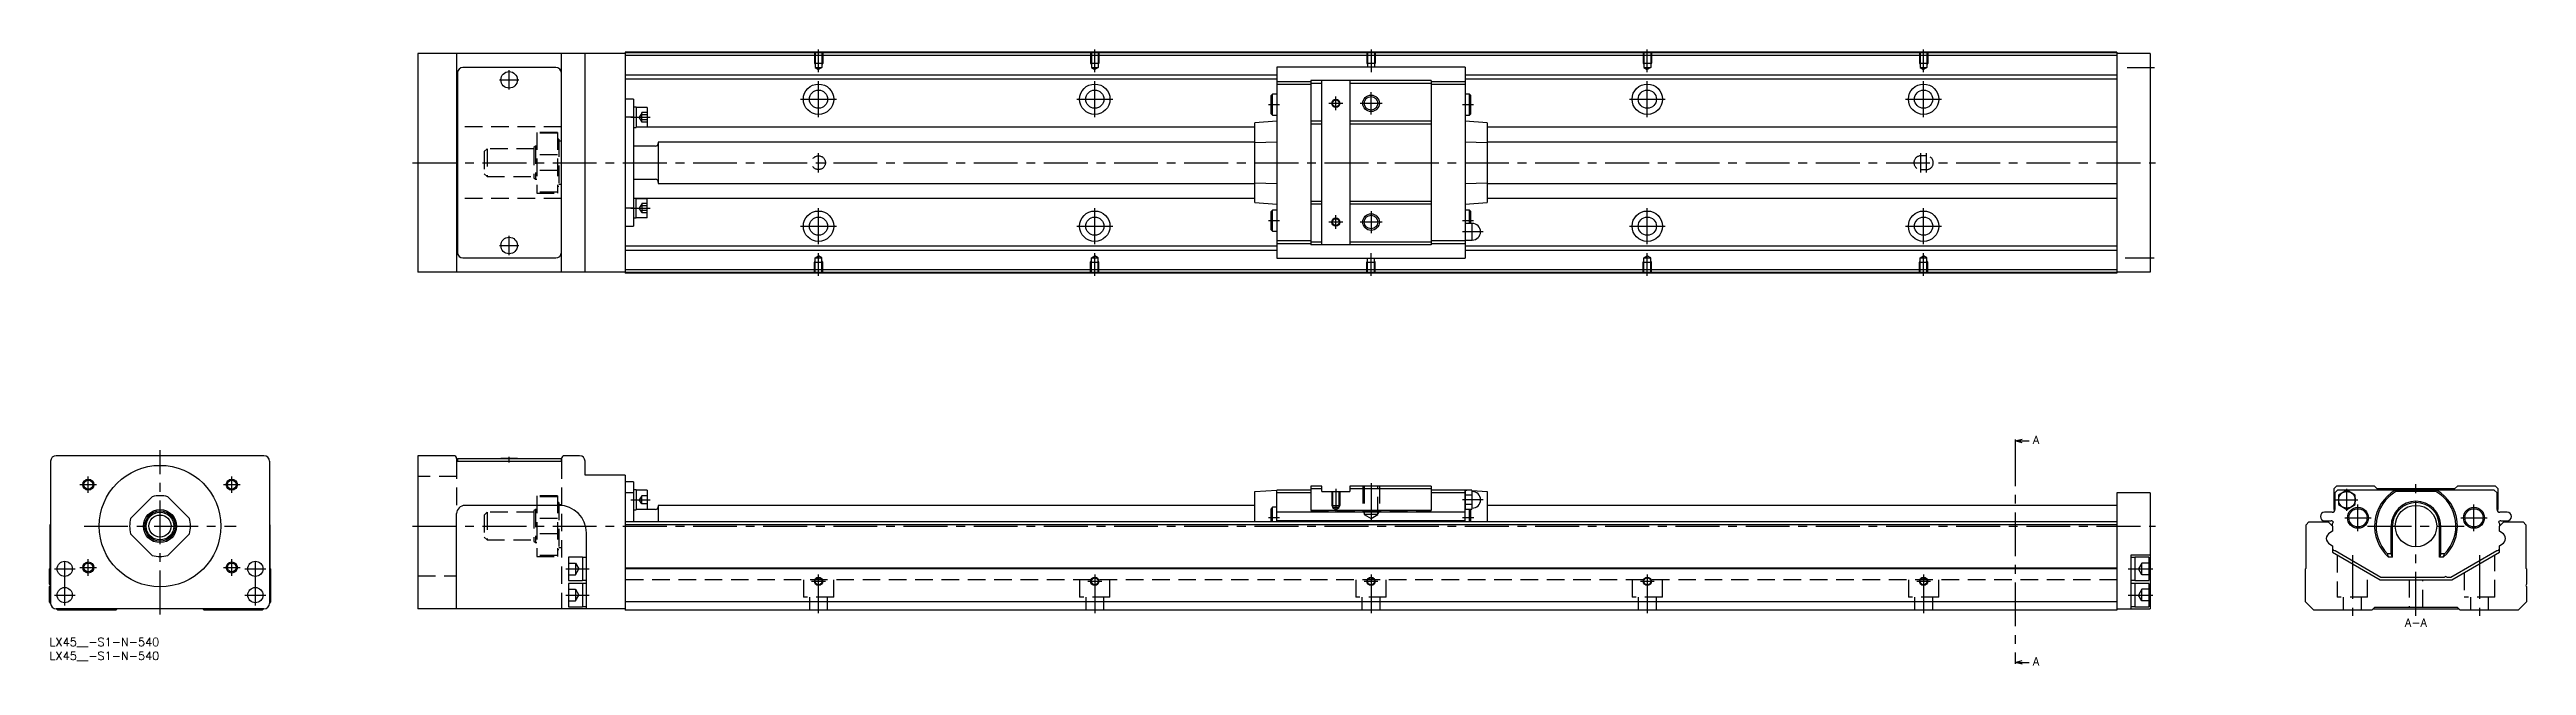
# Model space of a CAD drawing. Extents: x 0 to 897, y -10 to 213.
import ezdxf

# ---------------------------------------------------------------- set-up
doc = ezdxf.new("R2010")
doc.units = 0
doc.header["$LTSCALE"] = 0.5
doc.linetypes.add('CENTER', pattern=[50.8, 31.75, -6.35, 6.35, -6.35])
doc.linetypes.add('DASHED', pattern=[19.05, 12.7, -6.35])
for name, color, linetype in [('MSM_CENTER', 1, 'CENTER'), ('MSM_CONTINUOUS', 7, 'CONTINUOUS'), ('MSM_DASHED', 4, 'DASHED'), ('MSM_NARROW', 5, 'CONTINUOUS'), ('MSM_PART_NUMBER', 7, 'CONTINUOUS')]:
    doc.layers.add(name, color=color, linetype=linetype)
doc.styles.get("Standard").update_dxf_attribs({"font": 'txt.shx', "height": 3, "bigfont": 'bigfont.shx'})

# ---------------------------------------------------------------- blocks, each defined once
blk = doc.blocks.new('*U3')
at = {"layer": 'MSM_PART_NUMBER'}
blk.add_text('LX45__-S1-N-540', height=3, dxfattribs=at).set_placement((0, -3))
blk = doc.blocks.new('*U4')
at = {"layer": 'MSM_PART_NUMBER'}
blk.add_text('LX45__-S1-N-540', height=3, dxfattribs=at).set_placement((0, -8))

msp = doc.modelspace()

# ---------------------------------------------------------------- linework, layer by layer
at = {"layer": 'MSM_CENTER'}
for p, q in [((278.36, 204.91), (278.36, 213.12)), ((378.36, 204.91), (378.36, 213.12)), ((478.36, 213.12), (478.36, 204.91)), ((578.36, 204.91), (578.36, 213.12)), ((678.36, 204.91), (678.36, 213.12)), ((752.03, 206.62), (761.98, 206.62)), ((162.86, 202.12), (169.86, 202.12)), ((166.36, 198.62), (166.36, 205.62)), ((278.36, 188.62), (278.36, 201.62)), ((378.36, 188.62), (378.36, 201.62)), ((478.36, 189.62), (478.36, 197.62)), ((578.36, 188.62), (578.36, 201.62)), ((678.36, 188.62), (678.36, 201.62)), ((210.36, 188.58), (217.36, 188.58)), ((271.86, 195.12), (284.85, 195.12)), ((371.86, 195.12), (384.86, 195.12)), ((445.26, 193.12), (441.27, 193.12)), ((468.11, 193.62), (463.11, 193.62)), ((465.61, 191.12), (465.61, 196.12)), ((482.36, 193.62), (474.36, 193.62)), ((515.47, 193.12), (511.45, 193.12)), ((571.86, 195.12), (584.86, 195.12)), ((671.86, 195.12), (684.86, 195.12)), ((131.36, 172.12), (762.36, 172.12)), ((278.36, 168.62), (278.36, 175.62)), ((677.36, 168.62), (677.36, 175.62)), ((679.36, 168.62), (679.36, 175.62)), ((210.36, 155.67), (217.36, 155.67)), ((278.36, 142.62), (278.36, 155.62)), ((378.36, 142.62), (378.36, 155.62)), ((465.61, 148.12), (465.61, 153.12)), ((478.36, 154.62), (478.36, 146.62)), ((578.36, 142.62), (578.36, 155.62)), ((678.36, 142.62), (678.36, 155.62)), ((166.36, 138.62), (166.36, 145.62)), ((271.86, 149.12), (284.86, 149.12)), ((371.86, 149.12), (384.86, 149.12)), ((445.26, 151.12), (441.27, 151.12)), ((468.11, 150.62), (463.11, 150.62)), ((482.36, 150.62), (474.36, 150.62)), ((515.47, 151.12), (511.45, 151.12)), ((518.95, 147.12), (511.47, 147.12)), ((571.86, 149.12), (584.86, 149.12)), ((671.86, 149.12), (684.86, 149.12)), ((162.86, 142.12), (169.86, 142.12)), ((278.36, 131.12), (278.36, 139.33)), ((378.36, 131.12), (378.36, 139.33)), ((478.36, 131.12), (478.36, 139.33)), ((578.36, 131.12), (578.36, 139.33)), ((678.36, 131.12), (678.36, 139.33)), ((751.36, 137.62), (761.86, 137.62)), ((40, 8.5), (40, 68)), ((166.36, 63.5), (166.36, 65.6)), ((711.52, 70.87), (711.52, -8.37)), ((11.02, 55.5), (17.02, 55.5)), ((14.02, 52.5), (14.02, 58.5)), ((62.98, 55.5), (68.98, 55.5)), ((65.98, 52.5), (65.98, 58.5)), ((465.61, 54), (465.61, 45.5)), ((478.36, 56), (478.36, 42.3)), ((831.59, 46), (831.59, 54)), ((856.59, 8), (856.59, 56)), ((210.36, 50), (217.36, 50)), ((518.95, 50), (511.47, 50)), ((827.59, 50), (835.59, 50)), ((835.59, 38.7), (835.59, 48.3)), ((877.59, 38.7), (877.59, 48.3)), ((12.5, 40.5), (67.5, 40.5)), ((131.36, 40.5), (762.36, 40.5)), ((445.26, 43.5), (441.27, 43.5)), ((515.5, 43.5), (511.47, 43.5)), ((830.79, 43.5), (840.39, 43.5)), ((839.09, 40.5), (874.09, 40.5)), ((872.79, 43.5), (882.39, 43.5)), ((5.5, 11.75), (5.5, 28.75)), ((14.02, 22.5), (14.02, 28.5)), ((65.98, 22.5), (65.98, 28.5)), ((74.5, 11.75), (74.5, 28.75)), ((833.59, 29.97), (833.59, 8)), ((879.59, 29.97), (879.59, 8)), ((1.75, 25), (9.25, 25)), ((11.02, 25.5), (17.02, 25.5)), ((62.98, 25.5), (68.98, 25.5)), ((70.75, 25), (78.25, 25)), ((186.86, 25), (195.36, 25)), ((275.86, 20.5), (280.86, 20.5)), ((278.36, 9), (278.36, 23)), ((375.86, 20.5), (380.86, 20.5)), ((378.36, 23), (378.36, 9)), ((475.86, 20.5), (480.86, 20.5)), ((478.36, 23), (478.36, 9)), ((575.86, 20.5), (580.86, 20.5)), ((578.36, 23), (578.36, 9)), ((675.86, 20.5), (680.86, 20.5)), ((678.36, 23), (678.36, 9)), ((752.36, 25), (761.36, 25)), ((1.75, 15.5), (9.25, 15.5)), ((70.75, 15.5), (78.25, 15.5)), ((186.86, 15.5), (195.36, 15.5)), ((752.36, 15.5), (761.36, 15.5))]:
    msp.add_line(p, q, dxfattribs=at)
at = {"layer": 'MSM_CONTINUOUS'}
for p, q in [((133.36, 211.72), (133.36, 132.52)), ((208.36, 211.72), (133.36, 211.72)), ((147.36, 211.72), (147.36, 132.52)), ((183.26, 206.62), (149.66, 206.62)), ((185.36, 132.52), (185.36, 211.72)), ((193.86, 132.52), (193.86, 211.72)), ((748.36, 212.12), (208.36, 212.12)), ((208.36, 212.12), (208.36, 132.12)), ((748.36, 211.92), (208.36, 211.92)), ((748.36, 210.92), (208.36, 210.92)), ((512.41, 206.72), (444.31, 206.72)), ((444.31, 206.72), (444.31, 137.52)), ((512.41, 206.72), (512.41, 137.52)), ((748.36, 212.12), (748.36, 132.12)), ((760.36, 211.72), (748.36, 211.72)), ((760.36, 211.72), (760.36, 132.52)), ((147.66, 202.22), (147.36, 202.22)), ((147.66, 197.72), (147.36, 197.72)), ((147.66, 204.62), (147.66, 139.62)), ((185.26, 139.62), (185.26, 204.62)), ((185.36, 202.22), (185.26, 202.22)), ((185.36, 197.72), (185.26, 197.72)), ((444.31, 203.87), (208.36, 203.87)), ((444.31, 202.37), (208.36, 202.37)), ((456.61, 201.47), (444.31, 201.47)), ((456.61, 200.47), (444.31, 200.47)), ((500.11, 201.87), (456.61, 201.87)), ((456.61, 201.87), (456.61, 142.37)), ((460.51, 200.87), (456.61, 200.87)), ((460.51, 142.37), (460.51, 201.87)), ((470.71, 201.87), (470.71, 142.37)), ((500.11, 200.87), (470.71, 200.87)), ((500.11, 201.87), (500.11, 142.37)), ((512.41, 201.47), (500.11, 201.47)), ((512.41, 200.47), (500.11, 200.47)), ((748.36, 203.87), (512.41, 203.87)), ((748.36, 202.37), (512.41, 202.37)), ((211.36, 195.12), (208.36, 195.12)), ((211.36, 188.65), (208.36, 188.65)), ((211.36, 195.12), (211.36, 149.12)), ((212.36, 192.23), (211.36, 192.23)), ((212.36, 192.23), (212.36, 184.93)), ((216.36, 192.08), (212.36, 192.08)), ((216.36, 192.08), (216.36, 185.08)), ((442.71, 196.92), (442.21, 196.42)), ((442.21, 189.82), (442.21, 196.42)), ((442.21, 189.82), (442.71, 189.32)), ((444.31, 196.92), (442.71, 196.92)), ((442.71, 189.32), (442.71, 196.92)), ((442.71, 189.32), (444.31, 189.32)), ((514.01, 196.92), (512.41, 196.92)), ((512.41, 189.32), (514.01, 189.32)), ((514.01, 189.32), (514.01, 196.92)), ((514.51, 196.42), (514.01, 196.92)), ((514.01, 189.32), (514.51, 189.82)), ((514.51, 189.82), (514.51, 196.42)), ((147.66, 185.12), (147.36, 185.12)), ((185.36, 185.12), (185.26, 185.12)), ((185.36, 179.87), (185.26, 179.87)), ((211.36, 184.93), (212.36, 184.93)), ((212.36, 185.08), (216.36, 185.08)), ((436.31, 185.05), (212.36, 185.05)), ((220.36, 179.62), (220.36, 164.62)), ((436.31, 179.62), (220.36, 179.62)), ((444.31, 187.12), (436.31, 186.57)), ((436.31, 157.68), (436.31, 186.57)), ((444.31, 179.61), (436.31, 179.36)), ((460.51, 187.12), (456.61, 187.12)), ((460.51, 186.12), (456.61, 186.12)), ((500.11, 187.12), (470.71, 187.12)), ((500.11, 186.12), (470.71, 186.12)), ((520.41, 186.57), (512.41, 187.12)), ((520.41, 179.36), (512.41, 179.61)), ((520.41, 186.57), (520.41, 157.68)), ((748.36, 185.05), (520.41, 185.05)), ((748.36, 179.62), (520.41, 179.62)), ((219.36, 178.12), (211.36, 178.12)), ((185.26, 164.37), (185.36, 164.37)), ((211.36, 166.12), (219.36, 166.12)), ((220.36, 164.62), (436.31, 164.62)), ((436.31, 164.89), (444.31, 164.64)), ((512.41, 164.64), (520.41, 164.89)), ((520.41, 164.62), (748.36, 164.62)), ((147.66, 159.12), (147.36, 159.12)), ((185.36, 159.12), (185.26, 159.12)), ((211.36, 155.6), (208.36, 155.6)), ((211.36, 159.32), (212.36, 159.32)), ((212.36, 152.02), (212.36, 159.32)), ((436.31, 159.2), (212.36, 159.2)), ((212.36, 159.17), (216.36, 159.17)), ((216.36, 152.17), (216.36, 159.17)), ((436.31, 157.68), (444.31, 157.12)), ((442.71, 154.92), (442.21, 154.42)), ((442.21, 147.82), (442.21, 154.42)), ((444.31, 154.92), (442.71, 154.92)), ((442.71, 147.32), (442.71, 154.92)), ((460.51, 158.12), (456.61, 158.12)), ((460.51, 157.12), (456.61, 157.12)), ((500.11, 158.12), (470.71, 158.12)), ((500.11, 157.12), (470.71, 157.12)), ((512.41, 157.12), (520.41, 157.68)), ((514.01, 154.92), (512.41, 154.92)), ((514.51, 154.42), (514.01, 154.92)), ((514.01, 150.12), (514.01, 154.92)), ((514.51, 150.12), (514.51, 154.42)), ((748.36, 159.2), (520.41, 159.2)), ((147.66, 146.52), (147.36, 146.52)), ((185.36, 146.52), (185.26, 146.52)), ((208.36, 149.12), (211.36, 149.12)), ((212.36, 152.02), (211.36, 152.02)), ((216.36, 152.17), (212.36, 152.17)), ((442.21, 147.82), (442.71, 147.32)), ((442.71, 147.32), (444.31, 147.32)), ((456.61, 143.77), (444.31, 143.77)), ((512.41, 143.77), (500.11, 143.77)), ((515.01, 150.12), (512.41, 150.12)), ((512.41, 144.12), (515.01, 144.12)), ((514.89, 147.12), (512.53, 147.12)), ((515.01, 144.12), (515.01, 150.12)), ((147.36, 142.02), (147.66, 142.02)), ((149.66, 137.62), (183.26, 137.62)), ((185.26, 142.02), (185.36, 142.02)), ((444.31, 141.87), (208.36, 141.87)), ((444.31, 140.37), (208.36, 140.37)), ((456.61, 142.77), (444.31, 142.77)), ((444.31, 137.52), (512.41, 137.52)), ((460.51, 143.37), (456.61, 143.37)), ((500.11, 142.37), (456.61, 142.37)), ((500.11, 143.37), (470.71, 143.37)), ((512.41, 142.77), (500.11, 142.77)), ((748.36, 141.87), (512.41, 141.87)), ((748.36, 140.37), (512.41, 140.37)), ((208.36, 132.52), (133.36, 132.52)), ((748.36, 133.32), (208.36, 133.32)), ((748.36, 132.32), (208.36, 132.32)), ((748.36, 132.12), (208.36, 132.12)), ((760.36, 132.52), (748.36, 132.52)), ((711.52, 71.37), (714.02, 72.04)), ((711.52, 71.87), (711.52, 70.87)), ((0.4, 64), (0.4, 12.5)), ((77.6, 66), (2.4, 66)), ((79.6, 64), (79.6, 12.5)), ((146.36, 66), (133.36, 66)), ((133.36, 66), (133.36, 10.5)), ((147.36, 65), (147.36, 64)), ((147.36, 64), (185.36, 64)), ((147.66, 65), (147.66, 64)), ((147.66, 65), (185.26, 65)), ((163.36, 65.1), (169.36, 65.1)), ((163.36, 65.1), (163.36, 65)), ((169.36, 65), (169.36, 65.1)), ((185.26, 65), (185.26, 64)), ((185.36, 64), (185.36, 65)), ((191.86, 66), (186.36, 66)), ((193.86, 59), (193.86, 64)), ((711.52, 71.37), (716.52, 71.37)), ((714.02, 70.7), (711.52, 71.37)), ((208.36, 59), (193.86, 59)), ((208.36, 59), (208.36, 10)), ((211.36, 56.5), (208.36, 56.5)), ((211.36, 56.5), (211.36, 42)), ((456.61, 55), (456.61, 46.15)), ((460.51, 55), (456.61, 55)), ((460.51, 54), (456.61, 54)), ((460.51, 53), (460.51, 55)), ((470.71, 55), (470.71, 53)), ((500.11, 55), (470.71, 55)), ((500.11, 54), (470.71, 54)), ((500.11, 55), (500.11, 46.15)), ((827.84, 55), (826.84, 54)), ((826.84, 54), (826.84, 46.62)), ((841.59, 55), (827.84, 55)), ((842.59, 54), (841.59, 55)), ((870.59, 54), (842.59, 54)), ((871.59, 55), (870.59, 54)), ((885.34, 55), (871.59, 55)), ((886.34, 54), (885.34, 55)), ((886.34, 46.62), (886.34, 54)), ((29.36, 43.3), (37.2, 51.14)), ((42.8, 51.14), (50.64, 43.3)), ((147.36, 10.5), (147.36, 45)), ((184.36, 48), (150.36, 48)), ((211.36, 52.5), (208.36, 52.5)), ((212.36, 53.65), (211.36, 53.65)), ((211.36, 46.35), (212.36, 46.35)), ((212.36, 53.65), (212.36, 46.35)), ((216.36, 53.5), (212.36, 53.5)), ((219.36, 46.5), (212.36, 46.5)), ((216.36, 53.5), (216.36, 46.5)), ((220.36, 48), (220.36, 42)), ((436.31, 48), (220.36, 48)), ((436.31, 53), (444.31, 53.5)), ((436.31, 42), (436.31, 53)), ((442.71, 47.3), (442.21, 46.8)), ((442.21, 42), (442.21, 46.8)), ((442.71, 42), (442.71, 47.3)), ((444.31, 47.3), (442.71, 47.3)), ((456.61, 53.5), (444.31, 53.5)), ((444.31, 42), (444.31, 53.5)), ((456.61, 52.5), (444.31, 52.5)), ((512.41, 45.5), (444.31, 45.5)), ((500.11, 46.15), (456.61, 46.15)), ((460.51, 53), (470.71, 53)), ((512.41, 53.5), (500.11, 53.5)), ((512.41, 52.5), (500.11, 52.5)), ((512.41, 53.5), (512.98, 53.46)), ((512.41, 42), (512.41, 53.5)), ((512.53, 53.46), (512.41, 53)), ((512.42, 52.41), (512.41, 52.6)), ((512.41, 47), (512.53, 46.54)), ((514.89, 53.46), (512.53, 53.46)), ((514.89, 51.73), (512.53, 51.73)), ((514.89, 48.27), (512.53, 48.27)), ((514.89, 46.54), (512.53, 46.54)), ((514.01, 42), (514.01, 46.54)), ((514.51, 42), (514.51, 46.54)), ((515.01, 53), (514.89, 53.46)), ((514.89, 46.54), (515.01, 47)), ((514.92, 53.34), (520.41, 53)), ((515.01, 47), (515.01, 53)), ((520.41, 53), (520.41, 42)), ((748.36, 48), (520.41, 48)), ((760.36, 52.5), (748.36, 52.5)), ((748.36, 52.5), (748.36, 10)), ((760.36, 52.5), (760.36, 10.5)), ((826.24, 45.5), (823.54, 45.5)), ((828.24, 53.5), (827.24, 52.5)), ((827.24, 52.5), (827.24, 46.5)), ((884.94, 53.5), (828.24, 53.5)), ((831.59, 53.46), (828.59, 51.73)), ((828.59, 51.73), (828.59, 48.27)), ((828.59, 48.27), (831.59, 46.54)), ((834.59, 51.73), (831.59, 53.46)), ((831.59, 46.54), (834.59, 48.27)), ((834.59, 48.27), (834.59, 51.73)), ((849.1, 53.5), (849.35, 53)), ((863.82, 53), (849.35, 53)), ((863.82, 53), (864.07, 53.5)), ((885.94, 52.5), (884.94, 53.5)), ((885.94, 46.5), (885.94, 52.5)), ((889.64, 45.5), (886.94, 45.5)), ((0.2, 41), (0.4, 41.2)), ((0.2, 25.2), (0.2, 41)), ((37.2, 29.86), (29.36, 37.7)), ((50.64, 37.7), (42.8, 29.86)), ((79.6, 41.2), (79.8, 41)), ((79.8, 41), (79.8, 25.2)), ((194.36, 10.5), (194.36, 38)), ((748.36, 42), (208.36, 42)), ((748.36, 41), (208.36, 41)), ((512.41, 42.4), (444.31, 42.4)), ((816.79, 41), (817.79, 42)), ((816.79, 25.2), (816.79, 41)), ((817.79, 42), (824.84, 42)), ((823.54, 42.4), (825.84, 42.4)), ((824.84, 42), (826.34, 40.5)), ((826.34, 38.61), (825.44, 38.1)), ((826.29, 41.2), (826.29, 40.55)), ((826.34, 40.5), (826.34, 38.61)), ((847.59, 30.44), (847.59, 40.5)), ((848.09, 29.22), (848.09, 40.5)), ((865.09, 29.22), (865.09, 40.5)), ((865.59, 30.44), (865.59, 40.5)), ((886.84, 40.5), (888.34, 42)), ((886.84, 38.61), (886.84, 40.5)), ((887.73, 38.1), (886.84, 38.61)), ((886.89, 40.55), (886.89, 41.2)), ((887.34, 42.4), (889.64, 42.4)), ((888.34, 42), (895.39, 42)), ((895.39, 42), (896.39, 41)), ((896.39, 41), (896.39, 25.2)), ((192.86, 29.25), (187.86, 29.25)), ((187.86, 29.25), (187.86, 20.75)), ((192.86, 29.25), (192.86, 20.75)), ((194.36, 29.15), (192.86, 29.15)), ((760.36, 30), (753.36, 30)), ((753.36, 30), (753.36, 10.5)), ((754.86, 29.15), (753.36, 29.15)), ((759.86, 29.25), (754.86, 29.25)), ((754.86, 29.25), (754.86, 20.75)), ((759.86, 29.25), (759.86, 20.75)), ((825.44, 33.9), (826.34, 33.39)), ((826.34, 33.39), (826.34, 31)), ((826.34, 31), (843.66, 21)), ((827.09, 31.61), (827.29, 31.61)), ((827.29, 31.61), (843.92, 22)), ((847.59, 30.44), (846.23, 30.44)), ((848.09, 29.22), (846.7, 29.22)), ((848.09, 29.22), (847.59, 30.44)), ((865.59, 30.44), (865.09, 29.22)), ((866.47, 29.22), (865.09, 29.22)), ((866.95, 30.44), (865.59, 30.44)), ((869.25, 22), (885.89, 31.61)), ((869.52, 21), (886.84, 31)), ((885.89, 31.61), (886.09, 31.61)), ((886.84, 33.39), (887.73, 33.9)), ((886.84, 31), (886.84, 33.39)), ((0, 25), (0.2, 25.2)), ((0, 19.4), (0, 25)), ((0, 13), (0, 18.6)), ((79.8, 25.2), (80, 25)), ((80, 25), (80, 13)), ((187.86, 20.75), (192.86, 20.75)), ((192.86, 19.75), (187.86, 19.75)), ((187.86, 19.75), (187.86, 11.25)), ((192.86, 20.85), (194.36, 20.85)), ((192.86, 19.75), (192.86, 11.25)), ((194.36, 19.65), (192.86, 19.65)), ((748.36, 25.2), (208.36, 25.2)), ((748.36, 25), (208.36, 25)), ((753.36, 20.85), (754.86, 20.85)), ((754.86, 19.65), (753.36, 19.65)), ((754.86, 20.75), (759.86, 20.75)), ((759.86, 19.75), (754.86, 19.75)), ((754.86, 19.75), (754.86, 11.25)), ((759.86, 19.75), (759.86, 11.25)), ((816.59, 25), (816.79, 25.2)), ((816.59, 13), (816.59, 25)), ((843.66, 21), (869.52, 21)), ((843.92, 22), (866.94, 22)), ((867.74, 22), (869.25, 22)), ((896.39, 25.2), (896.59, 25)), ((896.59, 25), (896.59, 19.4)), ((896.59, 18.6), (896.59, 13)), ((0.4, 12.6), (0, 13)), ((77.6, 10.5), (2.4, 10.5)), ((3, 10), (2.5, 10.5)), ((24, 10), (3, 10)), ((24.5, 10.5), (24, 10)), ((56, 10), (55.5, 10.5)), ((77, 10), (56, 10)), ((77.5, 10.5), (77, 10)), ((80, 13), (79.6, 12.6)), ((208.36, 10.5), (133.36, 10.5)), ((187.86, 11.25), (192.86, 11.25)), ((192.86, 11.35), (194.36, 11.35)), ((748.36, 13), (208.36, 13)), ((748.36, 10), (208.36, 10)), ((748.36, 10.5), (760.36, 10.5)), ((753.36, 11.35), (754.86, 11.35)), ((754.86, 11.25), (759.86, 11.25)), ((819.59, 10), (816.59, 13)), ((840.59, 10), (819.59, 10)), ((841.59, 11), (840.59, 10)), ((841.09, 10.5), (872.09, 10.5)), ((871.59, 11), (841.59, 11)), ((872.59, 10), (871.59, 11)), ((893.59, 10), (872.59, 10)), ((896.59, 13), (893.59, 10)), ((711.52, -8.87), (714.02, -8.2)), ((711.52, -8.37), (711.52, -9.37)), ((711.52, -8.87), (716.52, -8.87)), ((714.02, -9.54), (711.52, -8.87))]:
    msp.add_line(p, q, dxfattribs=at)
for centre, radius in [((166.36, 202.12), 3), ((278.36, 195.12), 5.5), ((278.36, 195.12), 3.3), ((378.36, 195.12), 5.5), ((378.36, 195.12), 3.3), ((578.36, 195.12), 5.5), ((578.36, 195.12), 3.3), ((678.36, 195.12), 5.5), ((678.36, 195.12), 3.3), ((465.61, 193.62), 1.23), ((478.36, 193.62), 2.46), ((278.36, 149.12), 5.5), ((278.36, 149.12), 3.3), ((378.36, 149.12), 5.5), ((378.36, 149.12), 3.3), ((478.36, 150.62), 2.46), ((578.36, 149.12), 5.5), ((578.36, 149.12), 3.3), ((678.36, 149.12), 5.5), ((678.36, 149.12), 3.3), ((166.36, 142.12), 3), ((465.61, 150.62), 1.23), ((14.02, 55.5), 1.62), ((40, 40.5), 22), ((65.98, 55.5), 1.62), ((40, 40.5), 6), ((40, 40.5), 5.5), ((40, 40.5), 5), ((831.59, 50), 3), ((835.59, 43.5), 3.8), ((835.59, 43.5), 3.3), ((856.59, 40.5), 7.5), ((877.59, 43.5), 3.8), ((877.59, 43.5), 3.3), ((40, 40.5), 4), ((5.5, 25), 2.75), ((14.02, 25.5), 1.62), ((65.98, 25.5), 1.62), ((74.5, 25), 2.75), ((5.5, 15.5), 2.75), ((74.5, 15.5), 2.75), ((278.36, 20.5), 1.23), ((378.36, 20.5), 1.23), ((478.36, 20.5), 1.23), ((578.36, 20.5), 1.23), ((678.36, 20.5), 1.23)]:
    msp.add_circle(centre, radius, dxfattribs=at)
for centre, radius, start, end in [((149.66, 204.62), 2, 90, 180), ((183.26, 204.62), 2, 0, 90), ((219.36, 179.12), 1, 270, 0), ((219.36, 165.12), 1, 0, 90), ((522.1, 148.58), 9.69, 170.8086, 179.713), ((522.11, 148.67), 9.7, 180.28862, 189.18978), ((522.1, 145.58), 9.69, 170.8086, 179.713), ((522.11, 145.67), 9.7, 180.28862, 189.18978), ((505.31, 148.58), 9.7, 0.28862, 9.18978), ((505.32, 148.67), 9.69, 350.8086, 359.713), ((505.31, 145.58), 9.7, 0.28862, 9.18978), ((505.32, 145.67), 9.69, 350.8086, 359.713), ((515.01, 147.12), 3, 270, 90), ((149.66, 139.62), 2, 180, 270), ((183.26, 139.62), 2, 270, 0), ((2.4, 64), 2, 90, 180), ((77.6, 64), 2, 0, 90), ((146.36, 65), 1, 0, 90), ((186.36, 65), 1, 90, 180), ((191.86, 64), 2, 0, 90), ((40, 40.5), 11, 75.27264, 104.72736), ((150.36, 45), 3, 90, 180), ((184.36, 38), 10, 0, 90), ((219.36, 47.5), 1, 270, 0), ((515.72, 52.57), 3.31, 164.22771, 179.4294), ((515.72, 52.63), 3.31, 180.57378, 195.76911), ((525.3, 49.95), 12.89, 172.03062, 179.75617), ((525.87, 50.1), 13.46, 180.40698, 187.80623), ((515.72, 47.37), 3.31, 164.22771, 179.4294), ((515.72, 47.44), 3.31, 180.57378, 195.76911), ((511.7, 52.56), 3.31, 0.57378, 15.76911), ((511.7, 52.63), 3.31, 344.22771, 359.4294), ((502.12, 49.94), 12.89, 0.24521, 7.968), ((501.55, 50.1), 13.46, 352.19377, 359.59302), ((511.7, 47.37), 3.31, 0.57378, 15.76911), ((511.7, 47.43), 3.31, 344.22771, 359.4294), ((515.01, 50), 3, 270, 90), ((823.54, 43.95), 1.55, 90, 270), ((826.24, 46.5), 1, 270, 0), ((827.34, 46.62), 0.5, 180, 251.07258), ((856.59, 40.5), 15, 119.92643, 228.76392), ((856.59, 40.5), 14.44, 120.05097, 224.15139), ((856.59, 40.5), 9, 0, 180), ((856.59, 40.5), 8.5, 0, 180), ((856.59, 40.5), 14.44, 315.84861, 59.94903), ((856.59, 40.5), 15, 311.23608, 60.07357), ((886.94, 46.5), 1, 180, 270), ((885.84, 46.62), 0.5, 289.00551, 0), ((889.64, 43.95), 1.55, 270, 90), ((40, 40.5), 11, 165.27264, 194.72736), ((40, 40.5), 11, 345.27264, 14.72736), ((826.74, 35.85), 2.6, 120.00003, 176.58933), ((826.74, 36.15), 2.6, 183.41067, 239.99996), ((825.84, 41.4), 1, 30.09191, 90), ((827.09, 41.2), 0.8, 118.74892, 180), ((887.34, 41.4), 1, 90, 149.90809), ((886.09, 41.2), 0.8, 0, 61.25108), ((886.43, 35.85), 2.6, 3.41067, 59.99996), ((886.43, 36.15), 2.6, 300.00004, 356.58933), ((40, 40.5), 11, 255.27264, 284.72736), ((827.09, 32.41), 0.8, 200.37237, 270), ((860.21, 35.16), 14.76, 198.65668, 203.74193), ((852.87, 35.2), 14.86, 336.27386, 341.32752), ((886.09, 32.41), 0.8, 270, 339.63587), ((-0.3, 19), 0.5, 306.8699, 53.1301), ((867.34, 21.7), 0.5, 36.8699, 143.1301), ((896.89, 19), 0.5, 126.8699, 233.1301), ((2.4, 12.5), 2, 180, 270), ((77.6, 12.5), 2, 270, 0)]:
    msp.add_arc(centre, radius, start, end, dxfattribs=at)
at = {"layer": 'MSM_DASHED'}
for p, q in [((276.86, 212.12), (276.86, 208.12)), ((276.86, 208.12), (277.13, 207.66)), ((276.86, 208.12), (279.86, 208.12)), ((277.13, 212.12), (277.13, 206.62)), ((277.13, 206.62), (278.36, 205.91)), ((277.13, 206.62), (279.59, 206.62)), ((279.59, 206.62), (278.36, 205.91)), ((279.59, 212.12), (279.59, 206.62)), ((279.86, 208.12), (279.59, 207.66)), ((279.86, 212.12), (279.86, 208.12)), ((376.86, 212.12), (376.86, 208.12)), ((376.86, 208.12), (379.86, 208.12)), ((376.86, 208.12), (377.13, 207.66)), ((377.13, 212.12), (377.13, 206.62)), ((377.13, 206.62), (379.59, 206.62)), ((377.13, 206.62), (378.36, 205.91)), ((379.59, 206.62), (378.36, 205.91)), ((379.59, 212.12), (379.59, 206.62)), ((379.86, 208.12), (379.59, 207.66)), ((379.86, 212.12), (379.86, 208.12)), ((476.86, 212.12), (476.86, 208.12)), ((476.86, 208.12), (479.86, 208.12)), ((476.86, 208.12), (477.13, 207.66)), ((477.13, 212.12), (477.13, 206.72)), ((479.59, 212.12), (479.59, 206.72)), ((479.86, 208.12), (479.59, 207.66)), ((479.86, 212.12), (479.86, 208.12)), ((576.86, 212.12), (576.86, 208.12)), ((576.86, 208.12), (579.86, 208.12)), ((576.86, 208.12), (577.13, 207.66)), ((577.13, 212.12), (577.13, 206.62)), ((577.13, 206.62), (579.59, 206.62)), ((577.13, 206.62), (578.36, 205.91)), ((579.59, 206.62), (578.36, 205.91)), ((579.59, 212.12), (579.59, 206.62)), ((579.86, 208.12), (579.59, 207.66)), ((579.86, 212.12), (579.86, 208.12)), ((676.86, 212.12), (676.86, 208.12)), ((676.86, 208.12), (679.86, 208.12)), ((676.86, 208.12), (677.13, 207.66)), ((677.13, 212.12), (677.13, 206.62)), ((677.13, 206.62), (679.59, 206.62)), ((677.13, 206.62), (678.36, 205.91)), ((679.59, 206.62), (678.36, 205.91)), ((679.59, 212.12), (679.59, 206.62)), ((679.86, 208.12), (679.59, 207.66)), ((679.86, 212.12), (679.86, 208.12)), ((214.36, 190.08), (213.49, 188.58)), ((214.36, 187.08), (213.49, 188.58)), ((214.36, 186.85), (214.36, 190.31)), ((216.36, 190.31), (214.36, 190.31)), ((216.36, 189.45), (214.36, 189.45)), ((185.26, 185.12), (147.66, 185.12)), ((176.36, 183.12), (176.36, 161.12)), ((183.86, 183.12), (176.36, 183.12)), ((183.86, 182.76), (176.36, 182.76)), ((183.86, 183.12), (183.86, 161.12)), ((184.36, 180.62), (183.86, 180.62)), ((184.36, 180.62), (184.36, 163.62)), ((185.26, 179.87), (184.36, 179.87)), ((216.36, 187.71), (214.36, 187.71)), ((216.36, 186.85), (214.36, 186.85)), ((158.36, 177.12), (157.36, 176.12)), ((157.36, 176.12), (157.36, 168.12)), ((158.36, 177.12), (158.36, 167.12)), ((175.36, 177.12), (158.36, 177.12)), ((175.86, 178.12), (175.36, 177.62)), ((175.36, 177.62), (175.36, 166.62)), ((175.86, 178.12), (175.86, 166.12)), ((176.36, 178.12), (175.86, 178.12)), ((183.86, 174.92), (176.36, 174.92)), ((679.36, 174.62), (677.36, 174.62)), ((157.36, 168.12), (158.36, 167.12)), ((158.36, 167.12), (175.36, 167.12)), ((175.36, 166.62), (175.86, 166.12)), ((175.86, 166.12), (176.36, 166.12)), ((183.86, 169.33), (176.36, 169.33)), ((183.86, 161.49), (176.36, 161.49)), ((183.86, 163.62), (184.36, 163.62)), ((184.36, 164.37), (185.26, 164.37)), ((677.36, 169.62), (679.36, 169.62)), ((185.26, 159.12), (147.66, 159.12)), ((176.36, 161.12), (183.86, 161.12)), ((214.36, 157.17), (213.49, 155.67)), ((214.36, 154.17), (213.49, 155.67)), ((214.36, 157.4), (214.36, 153.94)), ((216.36, 157.4), (214.36, 157.4)), ((216.36, 156.54), (214.36, 156.54)), ((216.36, 154.8), (214.36, 154.8)), ((216.36, 153.94), (214.36, 153.94)), ((276.86, 136.12), (277.13, 136.59)), ((276.86, 132.12), (276.86, 136.12)), ((276.86, 136.12), (279.86, 136.12)), ((277.13, 137.62), (278.36, 138.33)), ((277.13, 132.12), (277.13, 137.62)), ((277.13, 137.62), (279.59, 137.62)), ((279.59, 137.62), (278.36, 138.33)), ((279.59, 132.12), (279.59, 137.62)), ((279.86, 136.12), (279.59, 136.59)), ((279.86, 132.12), (279.86, 136.12)), ((376.86, 136.12), (377.13, 136.59)), ((376.86, 136.12), (379.86, 136.12)), ((376.86, 132.12), (376.86, 136.12)), ((377.13, 137.62), (378.36, 138.33)), ((377.13, 137.62), (379.59, 137.62)), ((377.13, 132.12), (377.13, 137.62)), ((379.59, 137.62), (378.36, 138.33)), ((379.59, 132.12), (379.59, 137.62)), ((379.86, 136.12), (379.59, 136.59)), ((379.86, 132.12), (379.86, 136.12)), ((476.86, 136.12), (477.13, 136.59)), ((476.86, 136.12), (479.86, 136.12)), ((476.86, 132.12), (476.86, 136.12)), ((477.13, 132.12), (477.13, 137.52)), ((479.59, 132.12), (479.59, 137.52)), ((479.86, 136.12), (479.59, 136.59)), ((479.86, 132.12), (479.86, 136.12)), ((576.86, 136.12), (577.13, 136.59)), ((576.86, 136.12), (579.86, 136.12)), ((576.86, 132.12), (576.86, 136.12)), ((577.13, 137.62), (578.36, 138.33)), ((577.13, 137.62), (579.59, 137.62)), ((577.13, 132.12), (577.13, 137.62)), ((579.59, 137.62), (578.36, 138.33)), ((579.59, 132.12), (579.59, 137.62)), ((579.86, 136.12), (579.59, 136.59)), ((579.86, 132.12), (579.86, 136.12)), ((676.86, 136.12), (677.13, 136.59)), ((676.86, 136.12), (679.86, 136.12)), ((676.86, 132.12), (676.86, 136.12)), ((677.13, 137.62), (678.36, 138.33)), ((677.13, 137.62), (679.59, 137.62)), ((677.13, 132.12), (677.13, 137.62)), ((679.59, 137.62), (678.36, 138.33)), ((679.59, 132.12), (679.59, 137.62)), ((679.86, 136.12), (679.59, 136.59)), ((679.86, 132.12), (679.86, 136.12)), ((147.36, 64), (147.36, 45)), ((185.36, 64), (185.36, 10.5)), ((147.36, 58.5), (133.36, 58.5)), ((475.36, 55), (475.36, 46)), ((475.9, 55), (475.9, 44.72)), ((480.82, 44.72), (480.82, 55)), ((481.36, 55), (481.36, 46)), ((158.36, 45.5), (157.36, 44.5)), ((175.36, 45.5), (158.36, 45.5)), ((158.36, 45.5), (158.36, 35.5)), ((175.86, 46.5), (175.36, 46)), ((175.36, 46), (175.36, 35)), ((176.36, 46.5), (175.86, 46.5)), ((175.86, 46.5), (175.86, 34.5)), ((183.86, 51.5), (176.36, 51.5)), ((176.36, 51.5), (176.36, 29.5)), ((183.86, 51.14), (176.36, 51.14)), ((183.86, 51.5), (183.86, 29.5)), ((184.36, 49), (183.86, 49)), ((184.36, 49), (184.36, 32)), ((185.36, 48.25), (184.36, 48.25)), ((214.36, 51.5), (213.49, 50)), ((214.36, 48.5), (213.49, 50)), ((214.36, 48.5), (214.36, 51.5)), ((216.36, 51.5), (214.36, 51.5)), ((214.36, 50), (216.36, 50)), ((216.36, 48.5), (214.36, 48.5)), ((456.61, 46.15), (500.11, 46.15)), ((464.11, 53), (464.11, 48)), ((464.11, 48), (467.11, 48)), ((464.11, 48), (464.38, 47.53)), ((464.38, 53), (464.38, 47.21)), ((464.38, 47.21), (465.61, 46.5)), ((466.84, 47.21), (464.38, 47.21)), ((465.61, 46.5), (466.84, 47.21)), ((466.84, 47.21), (466.84, 53)), ((467.11, 48), (466.84, 47.53)), ((467.11, 53), (467.11, 48)), ((475.36, 46), (475.9, 45.06)), ((475.36, 46), (481.36, 46)), ((481.36, 46), (480.82, 45.06)), ((157.36, 44.5), (157.36, 36.5)), ((157.36, 36.5), (158.36, 35.5)), ((183.86, 43.3), (176.36, 43.3)), ((183.86, 37.7), (176.36, 37.7)), ((475.9, 44.72), (478.36, 43.3)), ((480.82, 44.72), (475.9, 44.72)), ((478.36, 43.3), (480.82, 44.72)), ((158.36, 35.5), (175.36, 35.5)), ((175.36, 35), (175.86, 34.5)), ((175.86, 34.5), (176.36, 34.5)), ((183.86, 29.86), (176.36, 29.86)), ((176.36, 29.5), (183.86, 29.5)), ((183.86, 32), (184.36, 32)), ((184.36, 32.75), (185.36, 32.75)), ((187.86, 27.12), (190.36, 27.12)), ((190.36, 27.12), (190.36, 22.88)), ((190.36, 27.12), (191.59, 25)), ((757.36, 27.12), (756.13, 25)), ((759.86, 27.12), (757.36, 27.12)), ((757.36, 22.88), (757.36, 27.12)), ((828.09, 29.99), (828.09, 14.7)), ((885.09, 14.7), (885.09, 29.99)), ((133.36, 22.5), (147.36, 22.5)), ((187.86, 25), (190.36, 25)), ((187.86, 22.88), (190.36, 22.88)), ((190.36, 22.88), (191.59, 25)), ((748.36, 25.2), (208.36, 25.2)), ((748.36, 25), (208.36, 25)), ((748.36, 21), (208.36, 21)), ((272.86, 21), (272.86, 14.7)), ((283.86, 14.7), (283.86, 21)), ((372.86, 21), (372.86, 14.7)), ((383.86, 14.7), (383.86, 21)), ((472.86, 21), (472.86, 14.7)), ((483.86, 14.7), (483.86, 21)), ((572.86, 21), (572.86, 14.7)), ((583.86, 14.7), (583.86, 21)), ((672.86, 21), (672.86, 14.7)), ((683.86, 14.7), (683.86, 21)), ((757.36, 22.88), (756.13, 25)), ((757.36, 25), (759.86, 25)), ((759.86, 22.88), (757.36, 22.88)), ((839.09, 14.7), (839.09, 23.64)), ((854.09, 21), (854.09, 11)), ((859.09, 11), (859.09, 21)), ((874.09, 23.64), (874.09, 14.7)), ((187.86, 17.62), (190.36, 17.62)), ((187.86, 15.5), (190.36, 15.5)), ((187.86, 13.38), (190.36, 13.38)), ((190.36, 17.62), (191.59, 15.5)), ((190.36, 17.62), (190.36, 13.38)), ((190.36, 13.38), (191.59, 15.5)), ((283.86, 14.7), (272.86, 14.7)), ((275.06, 14.7), (275.06, 10)), ((281.66, 10), (281.66, 14.7)), ((383.86, 14.7), (372.86, 14.7)), ((375.06, 14.7), (375.06, 10)), ((381.66, 10), (381.66, 14.7)), ((483.86, 14.7), (472.86, 14.7)), ((475.06, 14.7), (475.06, 10)), ((481.66, 10), (481.66, 14.7)), ((583.86, 14.7), (572.86, 14.7)), ((575.06, 14.7), (575.06, 10)), ((581.66, 10), (581.66, 14.7)), ((683.86, 14.7), (672.86, 14.7)), ((675.06, 14.7), (675.06, 10)), ((681.66, 10), (681.66, 14.7)), ((757.36, 17.62), (756.13, 15.5)), ((757.36, 13.38), (756.13, 15.5)), ((757.36, 13.38), (757.36, 17.62)), ((759.86, 17.62), (757.36, 17.62)), ((757.36, 15.5), (759.86, 15.5)), ((759.86, 13.38), (757.36, 13.38)), ((839.09, 14.7), (828.09, 14.7)), ((830.29, 14.7), (830.29, 10)), ((836.89, 10), (836.89, 14.7)), ((885.09, 14.7), (874.09, 14.7)), ((876.29, 14.7), (876.29, 10)), ((882.89, 10), (882.89, 14.7))]:
    msp.add_line(p, q, dxfattribs=at)
msp.add_circle((278.36, 172.12), 2.5, dxfattribs=at)
for centre, start, end in [((677.36, 172.12), 90, 270), ((679.36, 172.12), 270, 90)]:
    msp.add_arc(centre, 2.5, start, end, dxfattribs=at)
at = {"layer": 'MSM_NARROW'}
for centre, radius in [((465.61, 193.62), 1.5), ((478.36, 193.62), 3), ((478.36, 150.62), 3), ((465.61, 150.62), 1.5), ((14.02, 55.5), 2), ((65.98, 55.5), 2), ((14.02, 25.5), 2), ((65.98, 25.5), 2), ((278.36, 20.5), 1.5), ((378.36, 20.5), 1.5), ((478.36, 20.5), 1.5), ((578.36, 20.5), 1.5), ((678.36, 20.5), 1.5)]:
    msp.add_circle(centre, radius, dxfattribs=at)

# ---------------------------------------------------------------- block references
at = {"layer": 'MSM_CONTINUOUS'}
for name in ['*U3', '*U4']:
    msp.add_blockref(name, (0, 0), dxfattribs=at)

# ---------------------------------------------------------------- texts
at = {"layer": 'MSM_PART_NUMBER'}
for s, p in [('A', (717.94, 70.24)), ('A-A', (852.58, 4.04)), ('A', (717.94, -10))]:
    msp.add_text(s, height=3, dxfattribs=at).set_placement(p)

doc.saveas('drawing.dxf')
